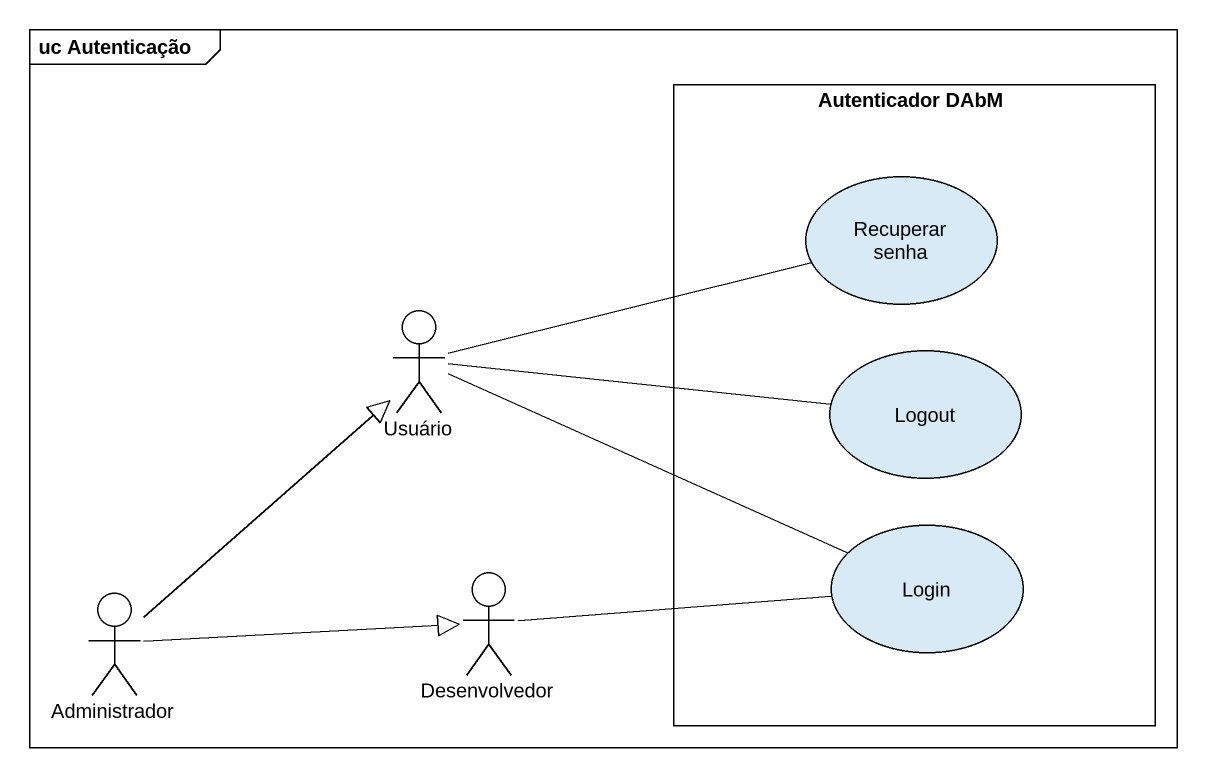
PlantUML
@startuml
mainframe uc Autenticação
rectangle "Autenticador DAbM" as Autenticador_DAbM {
  usecase "Recuperar senha" as Recuperar_senha
  usecase Logout
  usecase Login
}
actor Usuário
actor Administrador
actor Desenvolvedor
Usuário -right- Recuperar_senha
Usuário -right- Logout
Usuário -right- Login
Administrador -up-|> Usuário
Administrador -right-|> Desenvolvedor
Desenvolvedor -right- Login
@enduml
